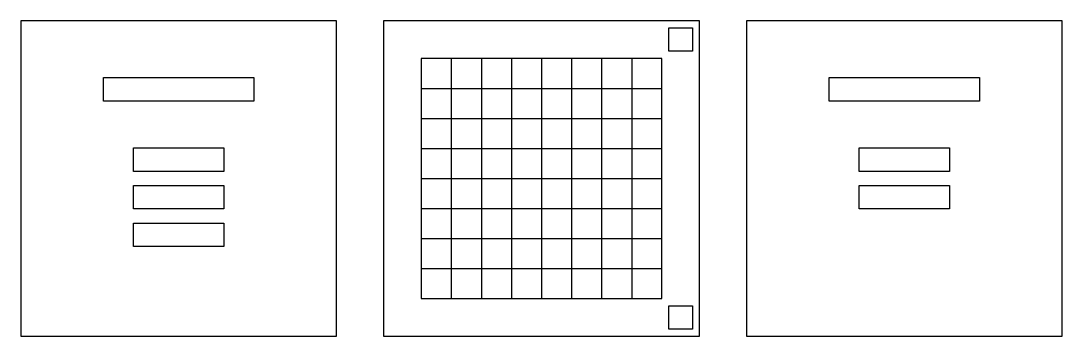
# Model space of a CAD drawing. Header units: millimetres. Extents: x 1292 to 3508, y 1103 to 1775.
import ezdxf

# ---------------------------------------------------------------- set-up
doc = ezdxf.new("R2010")
doc.units = ezdxf.units.MM
doc.layers.add('linee', color=7, linetype='Continuous', lineweight=25)

msp = doc.modelspace()

# ---------------------------------------------------------------- linework, layer by layer
at = {"layer": 'linee'}
for p, q in [((2207.7, 1694.8), (2207.7, 1182.8)), ((2271.7, 1694.8), (2271.7, 1182.8)), ((2335.7, 1694.8), (2335.7, 1182.8)), ((2399.7, 1694.8), (2399.7, 1182.8)), ((2463.7, 1694.8), (2463.7, 1182.8)), ((2527.7, 1694.8), (2527.7, 1182.8)), ((2591.7, 1694.8), (2591.7, 1182.8)), ((2143.7, 1630.8), (2655.7, 1630.8)), ((2143.7, 1566.8), (2655.7, 1566.8)), ((2143.7, 1502.8), (2655.7, 1502.8)), ((2143.7, 1438.8), (2655.7, 1438.8)), ((2143.7, 1374.8), (2655.7, 1374.8)), ((2143.7, 1310.8), (2655.7, 1310.8)), ((2143.7, 1246.8), (2655.7, 1246.8))]:
    msp.add_line(p, q, dxfattribs=at)
for points in [[(1291.7, 1774.8), (1291.7, 1102.8), (1963.7, 1102.8), (1963.7, 1774.8)], [(2063.7, 1774.8), (2063.7, 1102.8), (2735.7, 1102.8), (2735.7, 1774.8)], [(2835.7, 1774.8), (2835.7, 1102.8), (3507.7, 1102.8), (3507.7, 1774.8)], [(2670.7, 1709.8), (2670.7, 1759.8), (2720.7, 1759.8), (2720.7, 1709.8)], [(1467.7, 1603.8), (1467.7, 1653.8), (1787.7, 1653.8), (1787.7, 1603.8)], [(3011.7, 1603.8), (3011.7, 1653.8), (3331.7, 1653.8), (3331.7, 1603.8)], [(1531.7, 1453.8), (1531.7, 1503.8), (1723.7, 1503.8), (1723.7, 1453.8)], [(3075.7, 1453.8), (3075.7, 1503.8), (3267.7, 1503.8), (3267.7, 1453.8)], [(1531.7, 1373.8), (1531.7, 1423.8), (1723.7, 1423.8), (1723.7, 1373.8)], [(3075.7, 1373.8), (3075.7, 1423.8), (3267.7, 1423.8), (3267.7, 1373.8)], [(1531.7, 1293.8), (1531.7, 1343.8), (1723.7, 1343.8), (1723.7, 1293.8)], [(2670.7, 1117.8), (2670.7, 1167.8), (2720.7, 1167.8), (2720.7, 1117.8)]]:
    msp.add_lwpolyline(points, close=True, dxfattribs=at)
for points in [[(2143.7, 1694.8), (2143.7, 1182.8), (2655.7, 1182.8), (2655.7, 1694.8), (2143.7, 1694.8)], [(2271.7, 1630.8), (2271.7, 1566.8), (2527.7, 1566.8)]]:
    msp.add_lwpolyline(points, dxfattribs=at)

doc.saveas('drawing.dxf')
